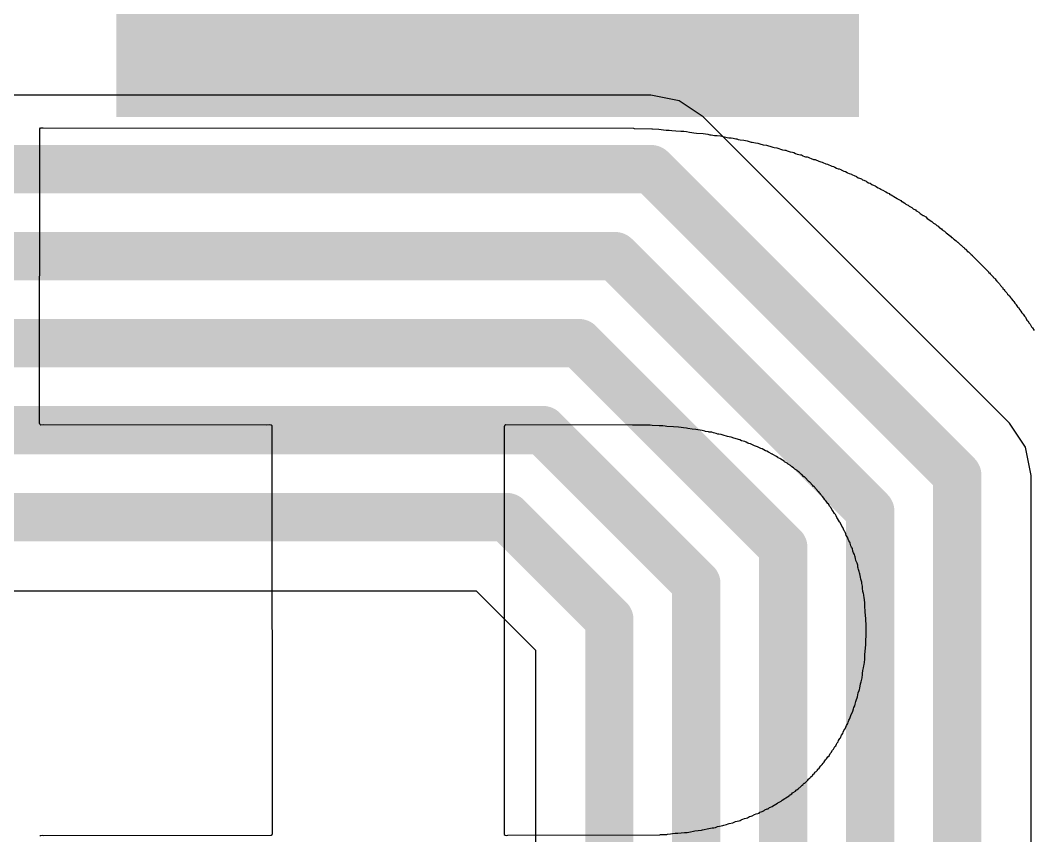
# Model space of a CAD drawing. Header units: inches. Extents: x -0.5 to 14, y -0.2 to 4.7.
# Drawn here: x 0.8233 to 1.033, y 0.9393 to 1.108 of the extents above; entities that cross this region are included whole.
import ezdxf

# ---------------------------------------------------------------- set-up
doc = ezdxf.new("R2010")
doc.units = ezdxf.units.IN
doc.header["$MEASUREMENT"] = 0
for name, color, linetype in [('Bottom Layer', 5, 'Continuous'), ('Bottom Overlay', 54, 'Continuous'), ('Top Layer', 1, 'Continuous'), ('Top Paste', 8, 'Continuous'), ('Top Solder', 216, 'Continuous')]:
    doc.layers.add(name, color=color, linetype=linetype)

# ---------------------------------------------------------------- blocks, each defined once
blk = doc.blocks.new('41_SMD_M______21')
at = {"layer": 'Top Layer'}
blk.add_hatch(color=1, dxfattribs=at).paths.add_polyline_path([(-0.13189, 0.12244), (0.01378, 0.12244), (0.01378, -0.02323), (-0.13189, -0.02323)])
at = {"layer": 'Top Paste'}
blk.add_hatch(color=8, dxfattribs=at).paths.add_polyline_path([(-0.13189, 0.12244), (0.01378, 0.12244), (0.01378, -0.02323), (-0.13189, -0.02323)])
at = {"layer": 'Top Solder'}
blk.add_hatch(color=216, dxfattribs=at).paths.add_polyline_path([(-0.13589, 0.12644), (0.01778, 0.12644), (0.01778, -0.02723), (-0.13589, -0.02723)])

msp = doc.modelspace()

# ---------------------------------------------------------------- linework, layer by layer
at = {"layer": 'Bottom Layer'}
for p, q in [((0.95381, 1.09254), (0.72229, 1.09254)), ((0.95967, 1.09137), (0.95381, 1.09254)), ((0.96463, 1.08806), (0.95967, 1.09137)), ((1.02802, 1.02467), (0.96463, 1.08806)), ((1.03133, 1.01971), (1.02802, 1.02467)), ((1.03249, 1.01386), (1.03133, 1.01971)), ((1.03249, 0.15134), (1.03249, 1.01386)), ((0.68613, 0.98995), (0.91766, 0.98995)), ((0.91766, 0.98995), (0.92991, 0.9777)), ((0.92991, 0.9777), (0.92991, 0.73955))]:
    msp.add_line(p, q, dxfattribs=at)
for points in [[(0.71596, 1.07724, 0.01, 0.01, 0), (0.95381, 1.07724, 0.01, 0.01, 0)], [(0.95381, 1.07724, 0.01, 0.01, 0), (1.0172, 1.01386, 0.01, 0.01, 0)], [(0.7085, 1.05924, 0.01, 0.01, 0), (0.94636, 1.05924, 0.01, 0.01, 0)], [(0.94636, 1.05924, 0.01, 0.01, 0), (0.9992, 1.0064, 0.01, 0.01, 0)], [(0.70104, 1.04124, 0.01, 0.01, 0), (0.9389, 1.04124, 0.01, 0.01, 0)], [(0.9389, 1.04124, 0.01, 0.01, 0), (0.9812, 0.99894, 0.01, 0.01, 0)], [(0.69359, 1.02324, 0.01, 0.01, 0), (0.93145, 1.02324, 0.01, 0.01, 0)], [(0.93145, 1.02324, 0.01, 0.01, 0), (0.9632, 0.99149, 0.01, 0.01, 0)], [(1.0172, 0.15134, 0.01, 0.01, 0), (1.0172, 1.01386, 0.01, 0.01, 0)], [(0.9992, 0.20069, 0.01, 0.01, 0), (0.9992, 1.0064, 0.01, 0.01, 0)], [(0.68613, 1.00524, 0.01, 0.01, 0), (0.92399, 1.00524, 0.01, 0.01, 0)], [(0.92399, 1.00524, 0.01, 0.01, 0), (0.9452, 0.98403, 0.01, 0.01, 0)], [(0.9812, 0.24539, 0.01, 0.01, 0), (0.9812, 0.99894, 0.01, 0.01, 0)], [(0.9632, 0.29083, 0.01, 0.01, 0), (0.9632, 0.99149, 0.01, 0.01, 0)], [(0.9452, 0.47142, 0.01, 0.01, 0), (0.9452, 0.98403, 0.01, 0.01, 0)]]:
    msp.add_lwpolyline(points, format="xyseb", dxfattribs=at)
for points in [[(0.95132, 1.07724, 0.005, 0.005, 1), (0.95632, 1.07724, 0.005, 0.005, 1)], [(0.95132, 1.07724, 0.005, 0.005, 1), (0.95632, 1.07724, 0.005, 0.005, 1)], [(0.94386, 1.05924, 0.005, 0.005, 1), (0.94886, 1.05924, 0.005, 0.005, 1)], [(0.94386, 1.05924, 0.005, 0.005, 1), (0.94886, 1.05924, 0.005, 0.005, 1)], [(0.9364, 1.04124, 0.005, 0.005, 1), (0.9414, 1.04124, 0.005, 0.005, 1)], [(0.9364, 1.04124, 0.005, 0.005, 1), (0.9414, 1.04124, 0.005, 0.005, 1)], [(0.92895, 1.02324, 0.005, 0.005, 1), (0.93395, 1.02324, 0.005, 0.005, 1)], [(0.92895, 1.02324, 0.005, 0.005, 1), (0.93395, 1.02324, 0.005, 0.005, 1)], [(1.0147, 1.01386, 0.005, 0.005, 1), (1.0197, 1.01386, 0.005, 0.005, 1)], [(1.0147, 1.01386, 0.005, 0.005, 1), (1.0197, 1.01386, 0.005, 0.005, 1)], [(0.9967, 1.0064, 0.005, 0.005, 1), (1.0017, 1.0064, 0.005, 0.005, 1)], [(0.9967, 1.0064, 0.005, 0.005, 1), (1.0017, 1.0064, 0.005, 0.005, 1)], [(0.92149, 1.00524, 0.005, 0.005, 1), (0.92649, 1.00524, 0.005, 0.005, 1)], [(0.92149, 1.00524, 0.005, 0.005, 1), (0.92649, 1.00524, 0.005, 0.005, 1)], [(0.9787, 0.99894, 0.005, 0.005, 1), (0.9837, 0.99894, 0.005, 0.005, 1)], [(0.9787, 0.99894, 0.005, 0.005, 1), (0.9837, 0.99894, 0.005, 0.005, 1)], [(0.9607, 0.99149, 0.005, 0.005, 1), (0.9657, 0.99149, 0.005, 0.005, 1)], [(0.9607, 0.99149, 0.005, 0.005, 1), (0.9657, 0.99149, 0.005, 0.005, 1)], [(0.9427, 0.98403, 0.005, 0.005, 1), (0.9477, 0.98403, 0.005, 0.005, 1)], [(0.9427, 0.98403, 0.005, 0.005, 1), (0.9477, 0.98403, 0.005, 0.005, 1)]]:
    msp.add_lwpolyline(points, format="xyseb", close=True, dxfattribs=at)
at = {"layer": 'Bottom Overlay'}
for p, q in [((0.82729, 1.02465), (0.82734, 1.08558)), ((0.82734, 1.08558), (0.82752, 1.08576)), ((0.82752, 1.08576), (0.82773, 1.08581)), ((0.82773, 1.08581), (0.82808, 1.08576)), ((0.82808, 1.08576), (0.9502, 1.0857)), ((0.9502, 1.0857), (0.95035, 1.08565)), ((0.95035, 1.08565), (0.95398, 1.0856)), ((0.95398, 1.0856), (0.95413, 1.08555)), ((0.95413, 1.08555), (0.95544, 1.08547)), ((0.95544, 1.08547), (0.95595, 1.08542)), ((0.95595, 1.08542), (0.95641, 1.08537)), ((0.95641, 1.08537), (0.95697, 1.08532)), ((0.95697, 1.08532), (0.95758, 1.08527)), ((0.95758, 1.08527), (0.95815, 1.08522)), ((0.95815, 1.08522), (0.95896, 1.08517)), ((0.95896, 1.08517), (0.95999, 1.08512)), ((0.95999, 1.08512), (0.96065, 1.08507)), ((0.96065, 1.08507), (0.96116, 1.08501)), ((0.96116, 1.08501), (0.96178, 1.08491)), ((0.96178, 1.08491), (0.96229, 1.08481)), ((0.96229, 1.08481), (0.9627, 1.08476)), ((0.9627, 1.08476), (0.96326, 1.08471)), ((0.96326, 1.08471), (0.96464, 1.08461)), ((0.96464, 1.08461), (0.9651, 1.08455)), ((0.9651, 1.08455), (0.96561, 1.08445)), ((0.96561, 1.08445), (0.96602, 1.08435)), ((0.96602, 1.08435), (0.96627, 1.0843)), ((0.96627, 1.0843), (0.96696, 1.08422)), ((0.96696, 1.08422), (0.96748, 1.08417)), ((0.96748, 1.08417), (0.96817, 1.08409)), ((0.96817, 1.08409), (0.96873, 1.08399)), ((0.96873, 1.08399), (0.96934, 1.08384)), ((0.96934, 1.08384), (0.9696, 1.08379)), ((0.9696, 1.08379), (0.9699, 1.08374)), ((0.9699, 1.08374), (0.97041, 1.08369)), ((0.97041, 1.08369), (0.97082, 1.08363)), ((0.97082, 1.08363), (0.97113, 1.08358)), ((0.97113, 1.08358), (0.97139, 1.08353)), ((0.97139, 1.08353), (0.97159, 1.08348)), ((0.97159, 1.08348), (0.97187, 1.0834)), ((0.97187, 1.0834), (0.97228, 1.0833)), ((0.97228, 1.0833), (0.973, 1.0832)), ((0.973, 1.0832), (0.97374, 1.08307)), ((0.97374, 1.08307), (0.97394, 1.08302)), ((0.97394, 1.08302), (0.97453, 1.08284)), ((0.97453, 1.08284), (0.97473, 1.08279)), ((0.97473, 1.08279), (0.97545, 1.08269)), ((0.97545, 1.08269), (0.97593, 1.08261)), ((0.97593, 1.08261), (0.97614, 1.08256)), ((0.97614, 1.08256), (0.97655, 1.08241)), ((0.97655, 1.08241), (0.97683, 1.08233)), ((0.97683, 1.08233), (0.97703, 1.08228)), ((0.97703, 1.08228), (0.97775, 1.08218)), ((0.97775, 1.08218), (0.97795, 1.08213)), ((0.97795, 1.08213), (0.97859, 1.0819)), ((0.97859, 1.0819), (0.979, 1.08179)), ((0.979, 1.08179), (0.97931, 1.08174)), ((0.97931, 1.08174), (0.97987, 1.08164)), ((0.97987, 1.08164), (0.98028, 1.08149)), ((0.98028, 1.08149), (0.98061, 1.08136)), ((0.98061, 1.08136), (0.98102, 1.08126)), ((0.98102, 1.08126), (0.98151, 1.08118)), ((0.98151, 1.08118), (0.98171, 1.08113)), ((0.98171, 1.08113), (0.98197, 1.08103)), ((0.98197, 1.08103), (0.9824, 1.08085)), ((0.9824, 1.08085), (0.98261, 1.0808)), ((0.98261, 1.0808), (0.98309, 1.08072)), ((0.98309, 1.08072), (0.98335, 1.08067)), ((0.98335, 1.08067), (0.98373, 1.08049)), ((0.98373, 1.08049), (0.98409, 1.08034)), ((0.98409, 1.08034), (0.98442, 1.08026)), ((0.98442, 1.08026), (0.98473, 1.08021)), ((0.98473, 1.08021), (0.98493, 1.08016)), ((0.98493, 1.08016), (0.98519, 1.08006)), ((0.98519, 1.08006), (0.98526, 1.07998)), ((0.98526, 1.07998), (0.9856, 1.07985)), ((0.9856, 1.07985), (0.9858, 1.0798)), ((0.9858, 1.0798), (0.98611, 1.07975)), ((0.98611, 1.07975), (0.98636, 1.0797)), ((0.98636, 1.0797), (0.98662, 1.0796)), ((0.98662, 1.0796), (0.98695, 1.07942)), ((0.98695, 1.07942), (0.98746, 1.07926)), ((0.98746, 1.07926), (0.98777, 1.07921)), ((0.98777, 1.07921), (0.98853, 1.07886)), ((0.98853, 1.07886), (0.98894, 1.07875)), ((0.98894, 1.07875), (0.98922, 1.07868)), ((0.98922, 1.07868), (0.9894, 1.0786)), ((0.9894, 1.0786), (0.98997, 1.07834)), ((0.98997, 1.07834), (0.99037, 1.07824)), ((0.99037, 1.07824), (0.99124, 1.07783)), ((0.99124, 1.07783), (0.99158, 1.07776)), ((0.99158, 1.07776), (0.99183, 1.07765)), ((0.99183, 1.07765), (0.99221, 1.07742)), ((0.99221, 1.07742), (0.99257, 1.07732)), ((0.99257, 1.07732), (0.99278, 1.07727)), ((0.99278, 1.07727), (0.99311, 1.07714)), ((0.99311, 1.07714), (0.99319, 1.07707)), ((0.99319, 1.07707), (0.99329, 1.07702)), ((0.99329, 1.07702), (0.99375, 1.07681)), ((0.99375, 1.07681), (0.99408, 1.07673)), ((0.99408, 1.07673), (0.99439, 1.07653)), ((0.99439, 1.07653), (0.99446, 1.07645)), ((0.99446, 1.07645), (0.99482, 1.07635)), ((0.99482, 1.07635), (0.99531, 1.07617)), ((0.99531, 1.07617), (0.99538, 1.0761)), ((0.99538, 1.0761), (0.99549, 1.07604)), ((0.99549, 1.07604), (0.99584, 1.07589)), ((0.99584, 1.07589), (0.99633, 1.07571)), ((0.99633, 1.07571), (0.99671, 1.07543)), ((0.99671, 1.07543), (0.99699, 1.07535)), ((0.99699, 1.07535), (0.9974, 1.0752)), ((0.9974, 1.0752), (0.99758, 1.07502)), ((0.99758, 1.07502), (0.99784, 1.07492)), ((0.99784, 1.07492), (0.99832, 1.07474)), ((0.99832, 1.07474), (0.9985, 1.07461)), ((0.9985, 1.07461), (0.99881, 1.07441)), ((0.99881, 1.07441), (0.99914, 1.07433)), ((0.99914, 1.07433), (0.99955, 1.07408)), ((0.99955, 1.07408), (0.99963, 1.074)), ((0.99963, 1.074), (0.99988, 1.0739)), ((0.99988, 1.0739), (1.00021, 1.07377)), ((1.00021, 1.07377), (1.00039, 1.07364)), ((1.00039, 1.07364), (1.0005, 1.07354)), ((1.0005, 1.07354), (1.00085, 1.07339)), ((1.00085, 1.07339), (1.00119, 1.07326)), ((1.00119, 1.07326), (1.00136, 1.07308)), ((1.00136, 1.07308), (1.00147, 1.07303)), ((1.00147, 1.07303), (1.00182, 1.07288)), ((1.00182, 1.07288), (1.00228, 1.07262)), ((1.00228, 1.07262), (1.00239, 1.07252)), ((1.00239, 1.07252), (1.00274, 1.07236)), ((1.00274, 1.07236), (1.0031, 1.07216)), ((1.0031, 1.07216), (1.00326, 1.07201)), ((1.00326, 1.07201), (1.00351, 1.0719)), ((1.00351, 1.0719), (1.00387, 1.0717)), ((1.00387, 1.0717), (1.00397, 1.0716)), ((1.00397, 1.0716), (1.00407, 1.07155)), ((1.00407, 1.07155), (1.00474, 1.07119)), ((1.00474, 1.07119), (1.00484, 1.07109)), ((1.00484, 1.07109), (1.00494, 1.07103)), ((1.00494, 1.07103), (1.0055, 1.07073)), ((1.0055, 1.07073), (1.00566, 1.07057)), ((1.00566, 1.07057), (1.00576, 1.07052)), ((1.00576, 1.07052), (1.00632, 1.07022)), ((1.00632, 1.07022), (1.00653, 1.07001)), ((1.00653, 1.07001), (1.00686, 1.06988)), ((1.00686, 1.06988), (1.00704, 1.06976)), ((1.00704, 1.06976), (1.00714, 1.06965)), ((1.00714, 1.06965), (1.00724, 1.0696)), ((1.00724, 1.0696), (1.00781, 1.0693)), ((1.00781, 1.0693), (1.00806, 1.06904)), ((1.00806, 1.06904), (1.00852, 1.06879)), ((1.00852, 1.06879), (1.00867, 1.06863)), ((1.00867, 1.06863), (1.00878, 1.06858)), ((1.00878, 1.06858), (1.00924, 1.06833)), ((1.00924, 1.06833), (1.00949, 1.06807)), ((1.00949, 1.06807), (1.00995, 1.06781)), ((1.00995, 1.06781), (1.01011, 1.06766)), ((1.01011, 1.06766), (1.01021, 1.06761)), ((1.01021, 1.06761), (1.01067, 1.06735)), ((1.01067, 1.06735), (1.01097, 1.06705)), ((1.01097, 1.06705), (1.01133, 1.06684)), ((1.01133, 1.06684), (1.01159, 1.06659)), ((1.01159, 1.06659), (1.01195, 1.06638)), ((1.01195, 1.06638), (1.01223, 1.06615)), ((1.01223, 1.06615), (1.0123, 1.06608)), ((1.0123, 1.06608), (1.01266, 1.06587)), ((1.01266, 1.06587), (1.01297, 1.06557)), ((1.01297, 1.06557), (1.01322, 1.06541)), ((1.01322, 1.06541), (1.01348, 1.06516)), ((1.01348, 1.06516), (1.01358, 1.06511)), ((1.01358, 1.06511), (1.01394, 1.06485)), ((1.01394, 1.06485), (1.01409, 1.0647)), ((1.01409, 1.0647), (1.01419, 1.06465)), ((1.01419, 1.06465), (1.0143, 1.06454)), ((1.0143, 1.06454), (1.01455, 1.06439)), ((1.01455, 1.06439), (1.01481, 1.06413)), ((1.01481, 1.06413), (1.01491, 1.06408)), ((1.01491, 1.06408), (1.01519, 1.06385)), ((1.01519, 1.06385), (1.01542, 1.06362)), ((1.01542, 1.06362), (1.01552, 1.06357)), ((1.01552, 1.06357), (1.0158, 1.06334)), ((1.0158, 1.06334), (1.01603, 1.06311)), ((1.01603, 1.06311), (1.01614, 1.06306)), ((1.01614, 1.06306), (1.01642, 1.06283)), ((1.01642, 1.06283), (1.0166, 1.06265)), ((1.0166, 1.06265), (1.0167, 1.0626)), ((1.0167, 1.0626), (1.01698, 1.06237)), ((1.01698, 1.06237), (1.01721, 1.06214)), ((1.01721, 1.06214), (1.01731, 1.06209)), ((1.01731, 1.06209), (1.01759, 1.06186)), ((1.01759, 1.06186), (1.01787, 1.06158)), ((1.01787, 1.06158), (1.01798, 1.06153)), ((1.01798, 1.06153), (1.01844, 1.06107)), ((1.01844, 1.06107), (1.01854, 1.06102)), ((1.01854, 1.06102), (1.01867, 1.06089)), ((1.01867, 1.06089), (1.01872, 1.06079)), ((1.01872, 1.06079), (1.01879, 1.06071)), ((1.01879, 1.06071), (1.0189, 1.06066)), ((1.0189, 1.06066), (1.01941, 1.06015)), ((1.01941, 1.06015), (1.01951, 1.0601)), ((1.01951, 1.0601), (1.01997, 1.05964)), ((1.01997, 1.05964), (1.02007, 1.05959)), ((1.02007, 1.05959), (1.02025, 1.05941)), ((1.02025, 1.05941), (1.02028, 1.05933)), ((1.02028, 1.05933), (1.02038, 1.05928)), ((1.02038, 1.05928), (1.02311, 1.05654)), ((1.02311, 1.05654), (1.02317, 1.05644)), ((1.02317, 1.05644), (1.02363, 1.05598)), ((1.02363, 1.05598), (1.02368, 1.05588)), ((1.02368, 1.05588), (1.02375, 1.0558)), ((1.02375, 1.0558), (1.02386, 1.05575)), ((1.02386, 1.05575), (1.02403, 1.05557)), ((1.02403, 1.05557), (1.02409, 1.05547)), ((1.02409, 1.05547), (1.0246, 1.05496)), ((1.0246, 1.05496), (1.02465, 1.05486)), ((1.02465, 1.05486), (1.02478, 1.05473)), ((1.02478, 1.05473), (1.02488, 1.05468)), ((1.02488, 1.05468), (1.02495, 1.0546)), ((1.02495, 1.0546), (1.02501, 1.0545)), ((1.02501, 1.0545), (1.02524, 1.05422)), ((1.02524, 1.05422), (1.02536, 1.05414)), ((1.02536, 1.05414), (1.02541, 1.05404)), ((1.02541, 1.05404), (1.02552, 1.05394)), ((1.02552, 1.05394), (1.02557, 1.05383)), ((1.02557, 1.05383), (1.02593, 1.05348)), ((1.02593, 1.05348), (1.02598, 1.05337)), ((1.02598, 1.05337), (1.02608, 1.05327)), ((1.02608, 1.05327), (1.02613, 1.05317)), ((1.02613, 1.05317), (1.02644, 1.05286)), ((1.02644, 1.05286), (1.02649, 1.05276)), ((1.02649, 1.05276), (1.02659, 1.05266)), ((1.02659, 1.05266), (1.02664, 1.05256)), ((1.02664, 1.05256), (1.02695, 1.05225)), ((1.02695, 1.05225), (1.027, 1.05215)), ((1.027, 1.05215), (1.02723, 1.05187)), ((1.02723, 1.05187), (1.02746, 1.05164)), ((1.02746, 1.05164), (1.02761, 1.05138)), ((1.02761, 1.05138), (1.02792, 1.05107)), ((1.02792, 1.05107), (1.02797, 1.05097)), ((1.02797, 1.05097), (1.0282, 1.05069)), ((1.0282, 1.05069), (1.02833, 1.05056)), ((1.02833, 1.05056), (1.02838, 1.05046)), ((1.02838, 1.05046), (1.02874, 1.05)), ((1.02874, 1.05), (1.02889, 1.04985)), ((1.02889, 1.04985), (1.02909, 1.04949)), ((1.02909, 1.04949), (1.02935, 1.04923)), ((1.02935, 1.04923), (1.0294, 1.04913)), ((1.0294, 1.04913), (1.02966, 1.04877)), ((1.02966, 1.04877), (1.02986, 1.04857)), ((1.02986, 1.04857), (1.03012, 1.04811)), ((1.03012, 1.04811), (1.03037, 1.04785)), ((1.03037, 1.04785), (1.03058, 1.0475)), ((1.03058, 1.0475), (1.03083, 1.04724)), ((1.03083, 1.04724), (1.03109, 1.04678)), ((1.03109, 1.04678), (1.03129, 1.04658)), ((1.03129, 1.04658), (1.0316, 1.04601)), ((1.0316, 1.04601), (1.0318, 1.04581)), ((1.0318, 1.04581), (1.03206, 1.04535)), ((1.03206, 1.04535), (1.03226, 1.04515)), ((1.03226, 1.04515), (1.03257, 1.04458)), ((1.03257, 1.04458), (1.03277, 1.04438)), ((1.03277, 1.04438), (1.03308, 1.04382)), ((0.82734, 1.02444), (0.82729, 1.02465)), ((0.82757, 1.02426), (0.82734, 1.02444)), ((0.82806, 1.02429), (0.82757, 1.02426)), ((0.87424, 1.02426), (0.82806, 1.02429)), ((0.87491, 1.02432), (0.87424, 1.02426)), ((0.87526, 1.02426), (0.87491, 1.02432)), ((0.87544, 1.02409), (0.87526, 1.02426)), ((0.87549, 0.93975), (0.87544, 1.02409)), ((0.92344, 1.02393), (0.92341, 0.93982)), ((0.92349, 1.02414), (0.92344, 1.02393)), ((0.92357, 1.02421), (0.92349, 1.02414)), ((0.92375, 1.02429), (0.92357, 1.02421)), ((0.94999, 1.02426), (0.92375, 1.02429)), ((0.95005, 1.02426), (0.94999, 1.02426)), ((0.95367, 1.02426), (0.95005, 1.02426)), ((0.95403, 1.02421), (0.95367, 1.02426)), ((0.95554, 1.02414), (0.95403, 1.02421)), ((0.95626, 1.02409), (0.95554, 1.02414)), ((0.95672, 1.02403), (0.95626, 1.02409)), ((0.95712, 1.02398), (0.95672, 1.02403)), ((0.9585, 1.02388), (0.95712, 1.02398)), ((0.95948, 1.02383), (0.9585, 1.02388)), ((0.96009, 1.02378), (0.95948, 1.02383)), ((0.96055, 1.02373), (0.96009, 1.02378)), ((0.96116, 1.02363), (0.96055, 1.02373)), ((0.96142, 1.02357), (0.96116, 1.02363)), ((0.96234, 1.02342), (0.96142, 1.02357)), ((0.96313, 1.02334), (0.96234, 1.02342)), ((0.96349, 1.02329), (0.96313, 1.02334)), ((0.964, 1.02324), (0.96349, 1.02329)), ((0.96441, 1.02314), (0.964, 1.02324)), ((0.96497, 1.02299), (0.96441, 1.02314)), ((0.96512, 1.02294), (0.96497, 1.02299)), ((0.96569, 1.02288), (0.96512, 1.02294)), ((0.96589, 1.02283), (0.96569, 1.02288)), ((0.9664, 1.02278), (0.96589, 1.02283)), ((0.96676, 1.02268), (0.9664, 1.02278)), ((0.96704, 1.0226), (0.96676, 1.02268)), ((0.9673, 1.0225), (0.96704, 1.0226)), ((0.96763, 1.02242), (0.9673, 1.0225)), ((0.96783, 1.02237), (0.96763, 1.02242)), ((0.96834, 1.02232), (0.96783, 1.02237)), ((0.96893, 1.02214), (0.96834, 1.02232)), ((0.96942, 1.02196), (0.96893, 1.02214)), ((0.96962, 1.02191), (0.96942, 1.02196)), ((0.96998, 1.02186), (0.96962, 1.02191)), ((0.97039, 1.02176), (0.96998, 1.02186)), ((0.97093, 1.02153), (0.97039, 1.02176)), ((0.97172, 1.02135), (0.97093, 1.02153)), ((0.97192, 1.0213), (0.97172, 1.02135)), ((0.97218, 1.0212), (0.97192, 1.0213)), ((0.97254, 1.02099), (0.97218, 1.0212)), ((0.97325, 1.02084), (0.97254, 1.02099)), ((0.97351, 1.02074), (0.97325, 1.02084)), ((0.97384, 1.02056), (0.97351, 1.02074)), ((0.97409, 1.02046), (0.97384, 1.02056)), ((0.97443, 1.02038), (0.97409, 1.02046)), ((0.97468, 1.02028), (0.97443, 1.02038)), ((0.97524, 1.01997), (0.97468, 1.02028)), ((0.97545, 1.01992), (0.97524, 1.01997)), ((0.97588, 1.01979), (0.97545, 1.01992)), ((0.97629, 1.01954), (0.97588, 1.01979)), ((0.97655, 1.01943), (0.97629, 1.01954)), ((0.97683, 1.01936), (0.97655, 1.01943)), ((0.97714, 1.01915), (0.97683, 1.01936)), ((0.97749, 1.01895), (0.97714, 1.01915)), ((0.9778, 1.0189), (0.97749, 1.01895)), ((0.97811, 1.01869), (0.9778, 1.0189)), ((0.97887, 1.01828), (0.97811, 1.01869)), ((0.97898, 1.01823), (0.97887, 1.01828)), ((0.97905, 1.01816), (0.97898, 1.01823)), ((0.97977, 1.0178), (0.97905, 1.01816)), ((0.98005, 1.01757), (0.97977, 1.0178)), ((0.98015, 1.01752), (0.98005, 1.01757)), ((0.98051, 1.01736), (0.98015, 1.01752)), ((0.98066, 1.01721), (0.98051, 1.01736)), ((0.98102, 1.01701), (0.98066, 1.01721)), ((0.9814, 1.01678), (0.98102, 1.01701)), ((0.98146, 1.01667), (0.9814, 1.01678)), ((0.98199, 1.01639), (0.98146, 1.01667)), ((0.9822, 1.01619), (0.98199, 1.01639)), ((0.98266, 1.01593), (0.9822, 1.01619)), ((0.98296, 1.01563), (0.98266, 1.01593)), ((0.98332, 1.01542), (0.98296, 1.01563)), ((0.98358, 1.01517), (0.98332, 1.01542)), ((0.98383, 1.01501), (0.98358, 1.01517)), ((0.98393, 1.01491), (0.98383, 1.01501)), ((0.98404, 1.01486), (0.98393, 1.01491)), ((0.98416, 1.01473), (0.98404, 1.01486)), ((0.98445, 1.0145), (0.98416, 1.01473)), ((0.98455, 1.01445), (0.98445, 1.0145)), ((0.98491, 1.01409), (0.98455, 1.01445)), ((0.98501, 1.01404), (0.98491, 1.01409)), ((0.98547, 1.01358), (0.98501, 1.01404)), ((0.98557, 1.01353), (0.98547, 1.01358)), ((0.98654, 1.01256), (0.98557, 1.01353)), ((0.98664, 1.01251), (0.98654, 1.01256)), ((0.98667, 1.01243), (0.98664, 1.01251)), ((0.98723, 1.01187), (0.98667, 1.01243)), ((0.98728, 1.01177), (0.98723, 1.01187)), ((0.98746, 1.01159), (0.98728, 1.01177)), ((0.98756, 1.01154), (0.98746, 1.01159)), ((0.98764, 1.01146), (0.98756, 1.01154)), ((0.98769, 1.01136), (0.98764, 1.01146)), ((0.98779, 1.01126), (0.98769, 1.01136)), ((0.98784, 1.01115), (0.98779, 1.01126)), ((0.98792, 1.01113), (0.98784, 1.01115)), ((0.98802, 1.01103), (0.98792, 1.01113)), ((0.98825, 1.01074), (0.98802, 1.01103)), ((0.9883, 1.01064), (0.98825, 1.01074)), ((0.98843, 1.01051), (0.9883, 1.01064)), ((0.98853, 1.01046), (0.98843, 1.01051)), ((0.98866, 1.01028), (0.98853, 1.01046)), ((0.98871, 1.01018), (0.98866, 1.01028)), ((0.98887, 1.01003), (0.98871, 1.01018)), ((0.98892, 1.00993), (0.98887, 1.01003)), ((0.98899, 1.0099), (0.98892, 1.00993)), ((0.98902, 1.00982), (0.98899, 1.0099)), ((0.98912, 1.00972), (0.98902, 1.00982)), ((0.98928, 1.00947), (0.98912, 1.00972)), ((0.98958, 1.00916), (0.98928, 1.00947)), ((0.98979, 1.0088), (0.98958, 1.00916)), ((0.98999, 1.0086), (0.98979, 1.0088)), ((0.99025, 1.00824), (0.98999, 1.0086)), ((0.9903, 1.00814), (0.99025, 1.00824)), ((0.99055, 1.00788), (0.9903, 1.00814)), ((0.99081, 1.00742), (0.99055, 1.00788)), ((0.99101, 1.00722), (0.99081, 1.00742)), ((0.99106, 1.00712), (0.99101, 1.00722)), ((0.99117, 1.00701), (0.99106, 1.00712)), ((0.99122, 1.00681), (0.99117, 1.00701)), ((0.99147, 1.00655), (0.99122, 1.00681)), ((0.99178, 1.00599), (0.99147, 1.00655)), ((0.99183, 1.00589), (0.99178, 1.00599)), ((0.99198, 1.00574), (0.99183, 1.00589)), ((0.99214, 1.00548), (0.99198, 1.00574)), ((0.99229, 1.00512), (0.99214, 1.00548)), ((0.99244, 1.00497), (0.99229, 1.00512)), ((0.99265, 1.00461), (0.99244, 1.00497)), ((0.9928, 1.00425), (0.99265, 1.00461)), ((0.99291, 1.00415), (0.9928, 1.00425)), ((0.99316, 1.00369), (0.99291, 1.00415)), ((0.99329, 1.00336), (0.99316, 1.00369)), ((0.99352, 1.00308), (0.99329, 1.00336)), ((0.99377, 1.00241), (0.99352, 1.00308)), ((0.99388, 1.00231), (0.99377, 1.00241)), ((0.99393, 1.00221), (0.99388, 1.00231)), ((0.994, 1.00213), (0.99393, 1.00221)), ((0.99413, 1.0018), (0.994, 1.00213)), ((0.99423, 1.00144), (0.99413, 1.0018)), ((0.99449, 1.00108), (0.99423, 1.00144)), ((0.99464, 1.00067), (0.99449, 1.00108)), ((0.99475, 1.00032), (0.99464, 1.00067)), ((0.99495, 1.00001), (0.99475, 1.00032)), ((0.99503, 0.99983), (0.99495, 1.00001)), ((0.99518, 0.99927), (0.99503, 0.99983)), ((0.99528, 0.99901), (0.99518, 0.99927)), ((0.99549, 0.99871), (0.99528, 0.99901)), ((0.99561, 0.99817), (0.99549, 0.99871)), ((0.99572, 0.99781), (0.99561, 0.99817)), ((0.9959, 0.99748), (0.99572, 0.99781)), ((0.996, 0.99722), (0.9959, 0.99748)), ((0.99605, 0.99702), (0.996, 0.99722)), ((0.99613, 0.99669), (0.99605, 0.99702)), ((0.99623, 0.99628), (0.99613, 0.99669)), ((0.99636, 0.996), (0.99623, 0.99628)), ((0.99648, 0.99567), (0.99636, 0.996)), ((0.99659, 0.99526), (0.99648, 0.99567)), ((0.99664, 0.9949), (0.99659, 0.99526)), ((0.99669, 0.99469), (0.99664, 0.9949)), ((0.99676, 0.99441), (0.99669, 0.99469)), ((0.99692, 0.994), (0.99676, 0.99441)), ((0.99699, 0.99372), (0.99692, 0.994)), ((0.99705, 0.99352), (0.99699, 0.99372)), ((0.99715, 0.9928), (0.99705, 0.99352)), ((0.99725, 0.99239), (0.99715, 0.9928)), ((0.99738, 0.99196), (0.99725, 0.99239)), ((0.99743, 0.99176), (0.99738, 0.99196)), ((0.99748, 0.9915), (0.99743, 0.99176)), ((0.99756, 0.99091), (0.99748, 0.9915)), ((0.99761, 0.99055), (0.99756, 0.99091)), ((0.99768, 0.98986), (0.99761, 0.99055)), ((0.99774, 0.98961), (0.99768, 0.98986)), ((0.99779, 0.9894), (0.99774, 0.98961)), ((0.99784, 0.98915), (0.99779, 0.9894)), ((0.99789, 0.98894), (0.99784, 0.98915)), ((0.99794, 0.98864), (0.99789, 0.98894)), ((0.99804, 0.98746), (0.99794, 0.98864)), ((0.99809, 0.98659), (0.99804, 0.98746)), ((0.99814, 0.98588), (0.99809, 0.98659)), ((0.99822, 0.98462), (0.99814, 0.98588)), ((0.99827, 0.98447), (0.99822, 0.98462)), ((0.99832, 0.98243), (0.99827, 0.98447)), ((0.99837, 0.98227), (0.99832, 0.98243)), ((0.99835, 0.98102), (0.99837, 0.98227)), ((0.99825, 0.97882), (0.9983, 0.97939)), ((0.9983, 0.97939), (0.99835, 0.98102)), ((0.99809, 0.97673), (0.9982, 0.97821)), ((0.9982, 0.97821), (0.99825, 0.97882)), ((0.99794, 0.97473), (0.99799, 0.97514)), ((0.99799, 0.97514), (0.99804, 0.97586)), ((0.99804, 0.97586), (0.99809, 0.97673)), ((0.99761, 0.97287), (0.99768, 0.97351)), ((0.99768, 0.97351), (0.99779, 0.97402)), ((0.99779, 0.97402), (0.99789, 0.97443)), ((0.99789, 0.97443), (0.99794, 0.97473)), ((0.99717, 0.97075), (0.99728, 0.97116)), ((0.99728, 0.97116), (0.99735, 0.97139)), ((0.99735, 0.97139), (0.99751, 0.972)), ((0.99751, 0.972), (0.99756, 0.97266)), ((0.99756, 0.97266), (0.99761, 0.97287)), ((0.99653, 0.96801), (0.99671, 0.96886)), ((0.99671, 0.96886), (0.99692, 0.96937)), ((0.99692, 0.96937), (0.99697, 0.96957)), ((0.99697, 0.96957), (0.99702, 0.96983)), ((0.99702, 0.96983), (0.99717, 0.97075)), ((0.99607, 0.96653), (0.9962, 0.96707)), ((0.9962, 0.96707), (0.99636, 0.96748)), ((0.99636, 0.96748), (0.99648, 0.96781)), ((0.99648, 0.96781), (0.99653, 0.96801)), ((0.99515, 0.96418), (0.99556, 0.96505)), ((0.99556, 0.96505), (0.99569, 0.96558)), ((0.99569, 0.96558), (0.99579, 0.96584)), ((0.99579, 0.96584), (0.99597, 0.96617)), ((0.99597, 0.96617), (0.99607, 0.96653)), ((0.99454, 0.96249), (0.99462, 0.96282)), ((0.99462, 0.96282), (0.99477, 0.96323)), ((0.99477, 0.96323), (0.9949, 0.96341)), ((0.9949, 0.96341), (0.99505, 0.96377)), ((0.99505, 0.96377), (0.99515, 0.96418)), ((0.99349, 0.96042), (0.99362, 0.9607)), ((0.99362, 0.9607), (0.99375, 0.96104)), ((0.99375, 0.96104), (0.99395, 0.96134)), ((0.99395, 0.96134), (0.99403, 0.96142)), ((0.99403, 0.96142), (0.99413, 0.96178)), ((0.99413, 0.96178), (0.99426, 0.96211)), ((0.99426, 0.96211), (0.99454, 0.96249)), ((0.99219, 0.95825), (0.99234, 0.95851)), ((0.99234, 0.95851), (0.99255, 0.95871)), ((0.99255, 0.95871), (0.99265, 0.95897)), ((0.99265, 0.95897), (0.99291, 0.95943)), ((0.99291, 0.95943), (0.99306, 0.95958)), ((0.99306, 0.95958), (0.99326, 0.96014)), ((0.99326, 0.96014), (0.99349, 0.96042)), ((0.99066, 0.95585), (0.99091, 0.95631)), ((0.99091, 0.95631), (0.99112, 0.95651)), ((0.99112, 0.95651), (0.99137, 0.95697)), ((0.99137, 0.95697), (0.99158, 0.95718)), ((0.99158, 0.95718), (0.99188, 0.95774)), ((0.99188, 0.95774), (0.99204, 0.95789)), ((0.99204, 0.95789), (0.99219, 0.95825)), ((0.98922, 0.95406), (0.98945, 0.95434)), ((0.98945, 0.95434), (0.98963, 0.95452)), ((0.98963, 0.95452), (0.98968, 0.95462)), ((0.98968, 0.95462), (0.98994, 0.95498)), ((0.98994, 0.95498), (0.99009, 0.95513)), ((0.99009, 0.95513), (0.99014, 0.95523)), ((0.99014, 0.95523), (0.9904, 0.95559)), ((0.9904, 0.95559), (0.99066, 0.95585)), ((0.98733, 0.95196), (0.98756, 0.95219)), ((0.98756, 0.95219), (0.98767, 0.95224)), ((0.98767, 0.95224), (0.98779, 0.95242)), ((0.98779, 0.95242), (0.98787, 0.95255)), ((0.98787, 0.95255), (0.98797, 0.9526)), ((0.98797, 0.9526), (0.98825, 0.95288)), ((0.98825, 0.95288), (0.9883, 0.95298)), ((0.9883, 0.95298), (0.98866, 0.95334)), ((0.98866, 0.95334), (0.98871, 0.95344)), ((0.98871, 0.95344), (0.98894, 0.95373)), ((0.98894, 0.95373), (0.98917, 0.95396)), ((0.98917, 0.95396), (0.98922, 0.95406)), ((0.98534, 0.94997), (0.98552, 0.95015)), ((0.98552, 0.95015), (0.98562, 0.9502)), ((0.98562, 0.9502), (0.98618, 0.95076)), ((0.98618, 0.95076), (0.98629, 0.95081)), ((0.98629, 0.95081), (0.98641, 0.95099)), ((0.98641, 0.95099), (0.98654, 0.95112)), ((0.98654, 0.95112), (0.98664, 0.95117)), ((0.98664, 0.95117), (0.98677, 0.9513)), ((0.98677, 0.9513), (0.98682, 0.9514)), ((0.98682, 0.9514), (0.98728, 0.95186)), ((0.98728, 0.95186), (0.98733, 0.95196)), ((0.98261, 0.94775), (0.98296, 0.948)), ((0.98296, 0.948), (0.98312, 0.94815)), ((0.98312, 0.94815), (0.98322, 0.94821)), ((0.98322, 0.94821), (0.9837, 0.94854)), ((0.9837, 0.94854), (0.98388, 0.94872)), ((0.98388, 0.94872), (0.98399, 0.94877)), ((0.98399, 0.94877), (0.98427, 0.949)), ((0.98427, 0.949), (0.9845, 0.94923)), ((0.9845, 0.94923), (0.9846, 0.94928)), ((0.9846, 0.94928), (0.98501, 0.94969)), ((0.98501, 0.94969), (0.98511, 0.94974)), ((0.98511, 0.94974), (0.98529, 0.94987)), ((0.98529, 0.94987), (0.98534, 0.94997)), ((0.97928, 0.94565), (0.97964, 0.9458)), ((0.97964, 0.9458), (0.98, 0.94601)), ((0.98, 0.94601), (0.9801, 0.94611)), ((0.9801, 0.94611), (0.9802, 0.94616)), ((0.9802, 0.94616), (0.98077, 0.94647)), ((0.98077, 0.94647), (0.98097, 0.94667)), ((0.98097, 0.94667), (0.98153, 0.94698)), ((0.98153, 0.94698), (0.98163, 0.94708)), ((0.98163, 0.94708), (0.98174, 0.94713)), ((0.98174, 0.94713), (0.98209, 0.94734)), ((0.98209, 0.94734), (0.98238, 0.94757)), ((0.98238, 0.94757), (0.9825, 0.94769)), ((0.9825, 0.94769), (0.98261, 0.94775)), ((0.97524, 0.94366), (0.9756, 0.94381)), ((0.9756, 0.94381), (0.97593, 0.94389)), ((0.97593, 0.94389), (0.97619, 0.94399)), ((0.97619, 0.94399), (0.97637, 0.94417)), ((0.97637, 0.94417), (0.97662, 0.94427)), ((0.97662, 0.94427), (0.97683, 0.94432)), ((0.97683, 0.94432), (0.97708, 0.94442)), ((0.97708, 0.94442), (0.97719, 0.94447)), ((0.97719, 0.94447), (0.97729, 0.94458)), ((0.97729, 0.94458), (0.97739, 0.94463)), ((0.97739, 0.94463), (0.97785, 0.94483)), ((0.97785, 0.94483), (0.97806, 0.94488)), ((0.97806, 0.94488), (0.97834, 0.94511)), ((0.97834, 0.94511), (0.97857, 0.94524)), ((0.97857, 0.94524), (0.9789, 0.94537)), ((0.9789, 0.94537), (0.97918, 0.94555)), ((0.97918, 0.94555), (0.97928, 0.94565)), ((0.96919, 0.94153), (0.96944, 0.94164)), ((0.96944, 0.94164), (0.96978, 0.94176)), ((0.96978, 0.94176), (0.96998, 0.94182)), ((0.96998, 0.94182), (0.97077, 0.94199)), ((0.97077, 0.94199), (0.97103, 0.9421)), ((0.97103, 0.9421), (0.97131, 0.94222)), ((0.97131, 0.94222), (0.97167, 0.94233)), ((0.97167, 0.94233), (0.97205, 0.9424)), ((0.97205, 0.9424), (0.97225, 0.94246)), ((0.97225, 0.94246), (0.97251, 0.94256)), ((0.97251, 0.94256), (0.97259, 0.94263)), ((0.97259, 0.94263), (0.97284, 0.94274)), ((0.97284, 0.94274), (0.9732, 0.94284)), ((0.9732, 0.94284), (0.97353, 0.94291)), ((0.97353, 0.94291), (0.97379, 0.94302)), ((0.97379, 0.94302), (0.97422, 0.94325)), ((0.97422, 0.94325), (0.97458, 0.94335)), ((0.97458, 0.94335), (0.97478, 0.9434)), ((0.97478, 0.9434), (0.97524, 0.94366)), ((0.87526, 0.93941), (0.87544, 0.93954)), ((0.87544, 0.93954), (0.87549, 0.93975)), ((0.92341, 0.93982), (0.92347, 0.93957)), ((0.92347, 0.93957), (0.92362, 0.93941)), ((0.95567, 0.93946), (0.95582, 0.93952)), ((0.95582, 0.93952), (0.9571, 0.93957)), ((0.9571, 0.93957), (0.95725, 0.93962)), ((0.95725, 0.93962), (0.95784, 0.93969)), ((0.95784, 0.93969), (0.9583, 0.93975)), ((0.9583, 0.93975), (0.95881, 0.9398)), ((0.95881, 0.9398), (0.95937, 0.93985)), ((0.95937, 0.93985), (0.96004, 0.9399)), ((0.96004, 0.9399), (0.96075, 0.93995)), ((0.96075, 0.93995), (0.96132, 0.94)), ((0.96132, 0.94), (0.96198, 0.9401)), ((0.96198, 0.9401), (0.96259, 0.94026)), ((0.96259, 0.94026), (0.9629, 0.94031)), ((0.9629, 0.94031), (0.96359, 0.94038)), ((0.96359, 0.94038), (0.96425, 0.94044)), ((0.96425, 0.94044), (0.96446, 0.94049)), ((0.96446, 0.94049), (0.96484, 0.94056)), ((0.96484, 0.94056), (0.96543, 0.94074)), ((0.96543, 0.94074), (0.96576, 0.94082)), ((0.96576, 0.94082), (0.96645, 0.9409)), ((0.96645, 0.9409), (0.96681, 0.94095)), ((0.96681, 0.94095), (0.96714, 0.94102)), ((0.96714, 0.94102), (0.96755, 0.94118)), ((0.96755, 0.94118), (0.96799, 0.9413)), ((0.96799, 0.9413), (0.9687, 0.94141)), ((0.9687, 0.94141), (0.96891, 0.94146)), ((0.96891, 0.94146), (0.96919, 0.94153)), ((0.82734, 0.93923), (0.82747, 0.93936)), ((0.82747, 0.93936), (0.82783, 0.93941)), ((0.82783, 0.93941), (0.82819, 0.93936)), ((0.82819, 0.93936), (0.87526, 0.93941)), ((0.92362, 0.93941), (0.92398, 0.93936)), ((0.92398, 0.93936), (0.92418, 0.93941)), ((0.92418, 0.93941), (0.95567, 0.93946))]:
    msp.add_line(p, q, dxfattribs=at)

# ---------------------------------------------------------------- block references
at = {"rotation": 270}
msp.add_blockref('41_SMD_M______21', (0.87039, 1.10579), dxfattribs=at)

doc.saveas('drawing.dxf')
